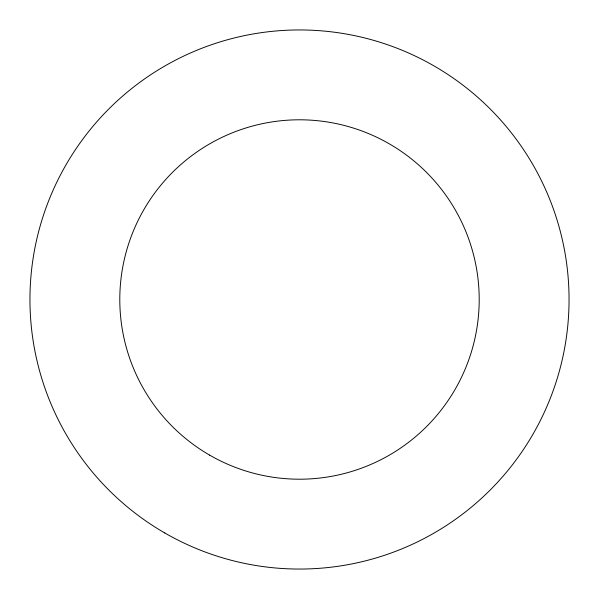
<?xml version="1.0" encoding="UTF-8"?>
<svg xmlns="http://www.w3.org/2000/svg" width="599" height="599" viewBox="0 0 599 599"><rect width="100%" height="100%" fill="white"/><g stroke="black" fill="none" stroke-linecap="round" stroke-linejoin="round"><path stroke-width="0.9" d="M164.725 532.938A269.55 269.55 0 0 0 569.05 299.5A269.55 269.55 0 0 0 164.725 66.062A269.55 269.55 0 0 0 164.725 532.938M209.65 455.128A179.7 179.7 0 0 0 479.2 299.5A179.7 179.7 0 0 0 209.65 143.872A179.7 179.7 0 0 0 209.65 455.128"/></g></svg>
